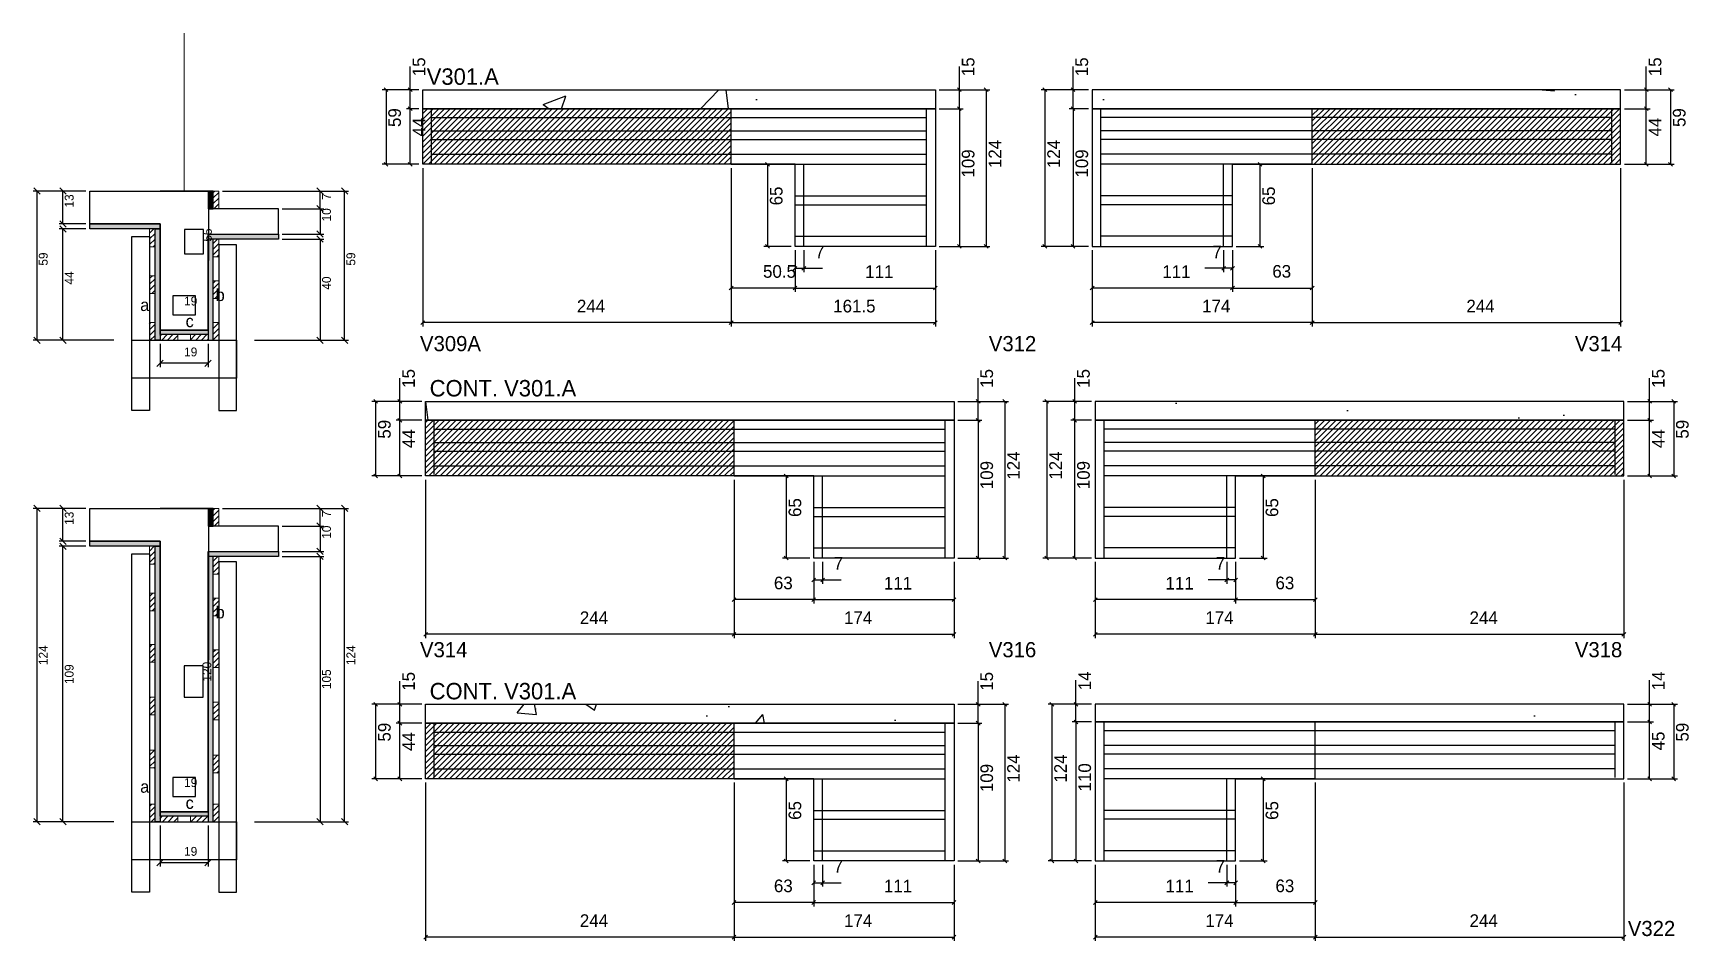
# Model space of a CAD drawing. Header units: metres. Extents: x 1999 to 8100, y 6610 to 8323.
# Drawn here: x 5172 to 6481, y 7604 to 8323 of the extents above; entities that cross this region are included whole.
import ezdxf

# ---------------------------------------------------------------- set-up
doc = ezdxf.new("R2010")
doc.units = ezdxf.units.M
for name, color, linetype in [('5', 7, 'Continuous'), ('CONCRETO', 7, 'Continuous'), ('COTA', 7, 'Continuous'), ('Cota Seção (2x)', 7, 'Continuous'), ('detalhes', 7, 'Continuous'), ('Hachura', 7, 'Continuous'), ('Madeira', 7, 'Continuous'), ('Painéis', 7, 'Continuous'), ('REAPROVEITAMENTO', 7, 'Continuous'), ('SARR_2.2x7', 7, 'Continuous'), ('SARR_3.5x7', 7, 'Continuous'), ('Texto Seção', 7, 'Continuous')]:
    doc.layers.add(name, color=color, linetype=linetype)

msp = doc.modelspace()

# ---------------------------------------------------------------- hatches: boundary and pattern name
at = {"layer": 'COTA'}
h = msp.add_hatch(dxfattribs=at)
h.set_pattern_fill('AR-CONC')
h.paths.add_polyline_path([(5885.4, 8278), (5479.9, 8278), (5479.9, 8263), (5885.4, 8263), (5885.4, 8278)])
h = msp.add_hatch(dxfattribs=at)
h.set_pattern_fill('AR-CONC')
h.paths.add_polyline_path([(6009.4, 8278), (6427.4, 8278), (6427.4, 8264), (6009.4, 8264), (6009.4, 8278)])
h = msp.add_hatch(dxfattribs=at)
h.set_pattern_fill('AR-CONC')
h.paths.add_polyline_path([(5900.2, 8031.4), (5482.2, 8031.4), (5482.2, 8016.4), (5900.2, 8016.4), (5900.2, 8031.4)])
h = msp.add_hatch(dxfattribs=at)
h.set_pattern_fill('AR-CONC')
h.paths.add_polyline_path([(6011.9, 8031.4), (6429.9, 8031.4), (6429.9, 8016.4), (6011.9, 8016.4), (6011.9, 8031.4)])
h = msp.add_hatch(dxfattribs=at)
h.set_pattern_fill('AR-CONC')
h.paths.add_polyline_path([(5900.2, 7791.7), (5482.2, 7791.7), (5482.2, 7776.7), (5900.2, 7776.7), (5900.2, 7791.7)])
h = msp.add_hatch(dxfattribs=at)
h.set_pattern_fill('AR-CONC')
h.paths.add_polyline_path([(6011.9, 7791.7), (6429.9, 7791.7), (6429.9, 7777.7), (6011.9, 7777.7), (6011.9, 7791.7)])
at = {"layer": 'Hachura'}
h = msp.add_hatch(color=7, dxfattribs=at)
h.dxf.hatch_style = 1
h.paths.add_polyline_path([(5314.2, 8197.8), (5310.6, 8197.8), (5310.6, 8183.8), (5314.2, 8183.8), (5314.2, 8197.8)])
h = msp.add_hatch(dxfattribs=at)
h.set_pattern_fill('ANSI31')
h.paths.add_polyline_path([(5318.6, 8183.8), (5314.2, 8183.8), (5314.2, 8197.8), (5318.6, 8197.8), (5318.6, 8183.8)])
h = msp.add_hatch(color=7, dxfattribs=at)
h.dxf.hatch_style = 1
h.paths.add_polyline_path([(5216.6, 8167.8), (5216.6, 8171.8), (5272.2, 8171.8), (5272.2, 8167.8), (5216.6, 8167.8)])
h = msp.add_hatch(dxfattribs=at)
h.set_pattern_fill('ANSI31')
h.paths.add_polyline_path([(5263.8, 8153.8), (5268.2, 8153.8), (5268.2, 8167.8), (5263.8, 8167.8), (5263.8, 8153.8)])
h = msp.add_hatch(color=7, dxfattribs=at)
h.dxf.hatch_style = 1
h.paths.add_polyline_path([(5268.2, 8167.8), (5272.2, 8167.8), (5272.2, 8079.8), (5268.2, 8079.8), (5268.2, 8167.8)])
h = msp.add_hatch(color=7, dxfattribs=at)
h.dxf.hatch_style = 1
h.paths.add_polyline_path([(5310.2, 8159.8), (5310.2, 8163.8), (5365.8, 8163.8), (5365.8, 8159.8), (5310.2, 8159.8)])
h = msp.add_hatch(color=7, dxfattribs=at)
h.dxf.hatch_style = 1
h.paths.add_polyline_path([(5310.2, 8159.8), (5314.2, 8159.8), (5314.2, 8079.8), (5310.2, 8079.8), (5310.2, 8159.8)])
h = msp.add_hatch(dxfattribs=at)
h.set_pattern_fill('ANSI31')
h.paths.add_polyline_path([(5318.6, 8145.8), (5314.2, 8145.8), (5314.2, 8159.8), (5318.6, 8159.8), (5318.6, 8145.8)])
h = msp.add_hatch(dxfattribs=at)
h.set_pattern_fill('ANSI31')
h.paths.add_polyline_path([(5263.8, 8116.8), (5268.2, 8116.8), (5268.2, 8130.8), (5263.8, 8130.8), (5263.8, 8116.8)])
h = msp.add_hatch(dxfattribs=at)
h.set_pattern_fill('ANSI31')
h.paths.add_polyline_path([(5318.6, 8112.8), (5314.2, 8112.8), (5314.2, 8126.8), (5318.6, 8126.8), (5318.6, 8112.8)])
h = msp.add_hatch(dxfattribs=at)
h.set_pattern_fill('ANSI31')
h.paths.add_polyline_path([(5263.8, 8079.8), (5268.2, 8079.8), (5268.2, 8093.8), (5263.8, 8093.8), (5263.8, 8079.8)])
h = msp.add_hatch(dxfattribs=at)
h.set_pattern_fill('ANSI31')
h.paths.add_polyline_path([(5318.6, 8079.8), (5314.2, 8079.8), (5314.2, 8093.8), (5318.6, 8093.8), (5318.6, 8079.8)])
h = msp.add_hatch(color=7, dxfattribs=at)
h.dxf.hatch_style = 1
h.paths.add_polyline_path([(5272.2, 8084.2), (5272.2, 8087.8), (5310.2, 8087.8), (5310.2, 8084.2), (5272.2, 8084.2)])
h = msp.add_hatch(dxfattribs=at)
h.set_pattern_fill('ANSI31')
h.paths.add_polyline_path([(5272.2, 8079.8), (5272.2, 8084.2), (5286.2, 8084.2), (5286.2, 8079.8), (5272.2, 8079.8)])
h = msp.add_hatch(dxfattribs=at)
h.set_pattern_fill('ANSI31')
h.paths.add_polyline_path([(5310.2, 8079.8), (5310.2, 8084.2), (5296.2, 8084.2), (5296.2, 8079.8), (5310.2, 8079.8)])
h = msp.add_hatch(color=7, dxfattribs=at)
h.dxf.hatch_style = 1
h.paths.add_polyline_path([(5314.2, 7946.7), (5310.6, 7946.7), (5310.6, 7932.7), (5314.2, 7932.7), (5314.2, 7946.7)])
h = msp.add_hatch(dxfattribs=at)
h.set_pattern_fill('ANSI31')
h.paths.add_polyline_path([(5318.6, 7932.7), (5314.2, 7932.7), (5314.2, 7946.7), (5318.6, 7946.7), (5318.6, 7932.7)])
h = msp.add_hatch(color=7, dxfattribs=at)
h.dxf.hatch_style = 1
h.paths.add_polyline_path([(5216.6, 7916.7), (5216.6, 7920.7), (5272.2, 7920.7), (5272.2, 7916.7), (5216.6, 7916.7)])
h = msp.add_hatch(dxfattribs=at)
h.set_pattern_fill('ANSI31')
h.paths.add_polyline_path([(5263.8, 7902.7), (5268.2, 7902.7), (5268.2, 7916.7), (5263.8, 7916.7), (5263.8, 7902.7)])
h = msp.add_hatch(color=7, dxfattribs=at)
h.dxf.hatch_style = 1
h.paths.add_polyline_path([(5268.2, 7916.7), (5272.2, 7916.7), (5272.2, 7698.7), (5268.2, 7698.7), (5268.2, 7916.7)])
h = msp.add_hatch(color=7, dxfattribs=at)
h.dxf.hatch_style = 1
h.paths.add_polyline_path([(5310.2, 7908.7), (5310.2, 7912.7), (5365.8, 7912.7), (5365.8, 7908.7), (5310.2, 7908.7)])
h = msp.add_hatch(color=7, dxfattribs=at)
h.dxf.hatch_style = 1
h.paths.add_polyline_path([(5310.2, 7908.7), (5314.2, 7908.7), (5314.2, 7698.7), (5310.2, 7698.7), (5310.2, 7908.7)])
h = msp.add_hatch(dxfattribs=at)
h.set_pattern_fill('ANSI31')
h.paths.add_polyline_path([(5318.6, 7894.7), (5314.2, 7894.7), (5314.2, 7908.7), (5318.6, 7908.7), (5318.6, 7894.7)])
h = msp.add_hatch(dxfattribs=at)
h.set_pattern_fill('ANSI31')
h.paths.add_polyline_path([(5263.8, 7865.7), (5268.2, 7865.7), (5268.2, 7879.7), (5263.8, 7879.7), (5263.8, 7865.7)])
h = msp.add_hatch(dxfattribs=at)
h.set_pattern_fill('ANSI31')
h.paths.add_polyline_path([(5318.6, 7861.7), (5314.2, 7861.7), (5314.2, 7875.7), (5318.6, 7875.7), (5318.6, 7861.7)])
h = msp.add_hatch(dxfattribs=at)
h.set_pattern_fill('ANSI31')
h.paths.add_polyline_path([(5263.8, 7824.9), (5268.2, 7824.9), (5268.2, 7838.9), (5263.8, 7838.9), (5263.8, 7824.9)])
h = msp.add_hatch(dxfattribs=at)
h.set_pattern_fill('ANSI31')
h.paths.add_polyline_path([(5318.6, 7820.9), (5314.2, 7820.9), (5314.2, 7834.9), (5318.6, 7834.9), (5318.6, 7820.9)])
h = msp.add_hatch(dxfattribs=at)
h.set_pattern_fill('ANSI31')
h.paths.add_polyline_path([(5263.8, 7783.3), (5268.2, 7783.3), (5268.2, 7797.3), (5263.8, 7797.3), (5263.8, 7783.3)])
h = msp.add_hatch(dxfattribs=at)
h.set_pattern_fill('ANSI31')
h.paths.add_polyline_path([(5318.6, 7779.3), (5314.2, 7779.3), (5314.2, 7793.3), (5318.6, 7793.3), (5318.6, 7779.3)])
h = msp.add_hatch(dxfattribs=at)
h.set_pattern_fill('ANSI31')
h.paths.add_polyline_path([(5263.8, 7741.4), (5268.2, 7741.4), (5268.2, 7755.4), (5263.8, 7755.4), (5263.8, 7741.4)])
h = msp.add_hatch(dxfattribs=at)
h.set_pattern_fill('ANSI31')
h.paths.add_polyline_path([(5318.6, 7737.4), (5314.2, 7737.4), (5314.2, 7751.4), (5318.6, 7751.4), (5318.6, 7737.4)])
h = msp.add_hatch(dxfattribs=at)
h.set_pattern_fill('ANSI31')
h.paths.add_polyline_path([(5263.8, 7698.7), (5268.2, 7698.7), (5268.2, 7712.7), (5263.8, 7712.7), (5263.8, 7698.7)])
h = msp.add_hatch(color=7, dxfattribs=at)
h.dxf.hatch_style = 1
h.paths.add_polyline_path([(5272.2, 7703.1), (5272.2, 7706.7), (5310.2, 7706.7), (5310.2, 7703.1), (5272.2, 7703.1)])
h = msp.add_hatch(dxfattribs=at)
h.set_pattern_fill('ANSI31')
h.paths.add_polyline_path([(5272.2, 7698.7), (5272.2, 7703.1), (5286.2, 7703.1), (5286.2, 7698.7), (5272.2, 7698.7)])
h = msp.add_hatch(dxfattribs=at)
h.set_pattern_fill('ANSI31')
h.paths.add_polyline_path([(5310.2, 7698.7), (5310.2, 7703.1), (5296.2, 7703.1), (5296.2, 7698.7), (5310.2, 7698.7)])
h = msp.add_hatch(dxfattribs=at)
h.set_pattern_fill('ANSI31')
h.paths.add_polyline_path([(5318.6, 7698.7), (5314.2, 7698.7), (5314.2, 7712.7), (5318.6, 7712.7), (5318.6, 7698.7)])
at = {"layer": 'REAPROVEITAMENTO'}
h = msp.add_hatch(dxfattribs=at)
h.set_pattern_fill('ANSI31')
h.paths.add_polyline_path([(5479.9, 8263), (5479.9, 8219), (5723.9, 8219), (5723.9, 8263), (5479.9, 8263)])
h = msp.add_hatch(dxfattribs=at)
h.set_pattern_fill('ANSI31')
h.paths.add_polyline_path([(6183.4, 8263), (6183.4, 8219), (6427.4, 8219), (6427.4, 8263), (6183.4, 8263)])
h = msp.add_hatch(dxfattribs=at)
h.set_pattern_fill('ANSI31')
h.paths.add_polyline_path([(5482.2, 8016.4), (5482.2, 7972.4), (5726.2, 7972.4), (5726.2, 8016.4), (5482.2, 8016.4)])
h = msp.add_hatch(dxfattribs=at)
h.set_pattern_fill('ANSI31')
h.paths.add_polyline_path([(6185.9, 8016.4), (6185.9, 7972.4), (6429.9, 7972.4), (6429.9, 8016.4), (6185.9, 8016.4)])
h = msp.add_hatch(dxfattribs=at)
h.set_pattern_fill('ANSI31')
h.paths.add_polyline_path([(5482.2, 7776.7), (5482.2, 7732.7), (5726.2, 7732.7), (5726.2, 7776.7), (5482.2, 7776.7)])

# ---------------------------------------------------------------- linework, layer by layer
at = {"layer": 'CONCRETO', "color": 251, "lineweight": 25}
for points in [[(5216.6, 8171.8), (5216.6, 8197.8), (5272.2, 8197.8), (5272.2, 8197.8), (5310.6, 8197.8), (5310.2, 8087.8), (5272.2, 8087.8), (5272.2, 8171.8)], [(5216.6, 7920.7), (5216.6, 7946.7), (5272.2, 7946.7), (5272.2, 7946.7), (5310.6, 7946.7), (5310.2, 7706.7), (5272.2, 7706.7), (5272.2, 7920.7)]]:
    msp.add_lwpolyline(points, close=True, dxfattribs=at)
for points in [[(5272.2, 8167.8), (5272.2, 8087.8), (5310.2, 8087.8), (5310.2, 8163.8), (5365.8, 8163.8), (5365.8, 8183.8), (5310.6, 8183.8), (5310.6, 8197.8), (5272.2, 8197.8)], [(5272.2, 7916.7), (5272.2, 7706.7), (5310.2, 7706.7), (5310.2, 7912.7), (5365.8, 7912.7), (5365.8, 7932.7), (5310.6, 7932.7), (5310.6, 7946.7), (5272.2, 7946.7)]]:
    msp.add_lwpolyline(points, dxfattribs=at)
at = {"layer": 'COTA', "color": 4, "lineweight": 25}
for p, q in [((5213.6, 8197.8), (5171.8, 8197.8)), ((5174.8, 8197.8), (5174.8, 8079.8)), ((5213.6, 8197.8), (5192.3, 8197.8)), ((5195.3, 8171.8), (5195.3, 8197.8)), ((5321.6, 8197.8), (5421.1, 8197.8)), ((5368.8, 8197.8), (5401.8, 8197.8)), ((5398.8, 8183.8), (5398.8, 8197.8)), ((5418.1, 8079.8), (5418.1, 8197.8)), ((5368.8, 8183.8), (5401.8, 8183.8)), ((5368.8, 8183.8), (5401.8, 8183.8)), ((5398.8, 8183.8), (5398.8, 8163.8)), ((5213.6, 8171.8), (5192.3, 8171.8)), ((5213.6, 8167.8), (5192.3, 8167.8)), ((5195.3, 8079.8), (5195.3, 8167.8)), ((5368.8, 8163.8), (5401.8, 8163.8)), ((5368.8, 8159.8), (5401.8, 8159.8)), ((5398.8, 8159.8), (5398.8, 8079.8)), ((5774.4, 8151), (5774.4, 8133.7)), ((5781.4, 8151), (5781.4, 8133.7)), ((6113.4, 8151), (6113.4, 8133.7)), ((6120.4, 8151), (6120.4, 8133.7)), ((5774.4, 8136.7), (5781.4, 8136.7)), ((5781.4, 8136.7), (5796.1, 8136.7)), ((6113.4, 8136.7), (6098.6, 8136.7)), ((6120.4, 8136.7), (6113.4, 8136.7)), ((5210.9, 8079.8), (5171.8, 8079.8)), ((5235.6, 8079.8), (5192.3, 8079.8)), ((5272.2, 8076.8), (5272.2, 8058.5)), ((5310.2, 8076.8), (5310.2, 8058.5)), ((5346.8, 8079.8), (5421.1, 8079.8)), ((5346.8, 8079.8), (5401.8, 8079.8)), ((5310.2, 8061.5), (5272.2, 8061.5)), ((5213.6, 7946.7), (5171.8, 7946.7)), ((5174.8, 7946.7), (5174.8, 7698.7)), ((5213.6, 7946.7), (5192.3, 7946.7)), ((5195.3, 7920.7), (5195.3, 7946.7)), ((5321.6, 7946.7), (5421.1, 7946.7)), ((5368.8, 7946.7), (5401.8, 7946.7)), ((5398.8, 7932.7), (5398.8, 7946.7)), ((5418.1, 7698.7), (5418.1, 7946.7)), ((5368.8, 7932.7), (5401.8, 7932.7)), ((5368.8, 7932.7), (5401.8, 7932.7)), ((5398.8, 7932.7), (5398.8, 7912.7)), ((5213.6, 7920.7), (5192.3, 7920.7)), ((5213.6, 7916.7), (5192.3, 7916.7)), ((5195.3, 7698.7), (5195.3, 7916.7)), ((5368.8, 7912.7), (5401.8, 7912.7)), ((5368.8, 7908.7), (5401.8, 7908.7)), ((5398.8, 7908.7), (5398.8, 7698.7)), ((5789.2, 7904.4), (5789.2, 7887.1)), ((5796.2, 7904.4), (5796.2, 7887.1)), ((6115.9, 7904.4), (6115.9, 7887.1)), ((6122.9, 7904.4), (6122.9, 7887.1)), ((5789.2, 7890.1), (5796.2, 7890.1)), ((5796.2, 7890.1), (5810.9, 7890.1)), ((6115.9, 7890.1), (6101.2, 7890.1)), ((6122.9, 7890.1), (6115.9, 7890.1)), ((5210.9, 7698.7), (5171.8, 7698.7)), ((5235.6, 7698.7), (5192.3, 7698.7)), ((5272.2, 7695.7), (5272.2, 7663.3)), ((5310.2, 7695.7), (5310.2, 7663.3)), ((5346.8, 7698.7), (5421.1, 7698.7)), ((5346.8, 7698.7), (5401.8, 7698.7)), ((5310.2, 7666.3), (5272.2, 7666.3)), ((5789.2, 7664.7), (5789.2, 7647.4)), ((5796.2, 7664.7), (5796.2, 7647.4)), ((6115.9, 7664.7), (6115.9, 7647.4)), ((6122.9, 7664.7), (6122.9, 7647.4)), ((5789.2, 7650.4), (5796.2, 7650.4)), ((5796.2, 7650.4), (5810.9, 7650.4)), ((6115.9, 7650.4), (6101.2, 7650.4)), ((6122.9, 7650.4), (6115.9, 7650.4))]:
    msp.add_line(p, q, dxfattribs=at)
at = {"layer": 'COTA', "color": 0, "lineweight": 25}
for p, q in [((5775.9, 8138.2), (5772.9, 8135.2)), ((5779.9, 8135.2), (5782.9, 8138.2)), ((6114.9, 8138.2), (6111.9, 8135.2)), ((6118.9, 8135.2), (6121.9, 8138.2)), ((5790.7, 7891.6), (5787.7, 7888.6)), ((5794.7, 7888.6), (5797.7, 7891.6)), ((6117.4, 7891.6), (6114.4, 7888.6)), ((6121.4, 7888.6), (6124.4, 7891.6)), ((5790.7, 7651.9), (5787.7, 7648.9)), ((5794.7, 7648.9), (5797.7, 7651.9)), ((6117.4, 7651.9), (6114.4, 7648.9)), ((6121.4, 7648.9), (6124.4, 7651.9))]:
    msp.add_line(p, q, dxfattribs=at)
at = {"layer": 'COTA', "color": 241, "lineweight": 25}
for points in [[(5479.9, 8278), (5885.4, 8278), (5885.4, 8263), (5479.9, 8263)], [(6427.4, 8278), (6009.4, 8278), (6009.4, 8263), (6427.4, 8263)], [(5482.2, 8031.4), (5900.2, 8031.4), (5900.2, 8016.4), (5482.2, 8016.4)], [(6429.9, 8031.4), (6011.9, 8031.4), (6011.9, 8016.4), (6429.9, 8016.4)], [(5482.2, 7791.7), (5900.2, 7791.7), (5900.2, 7776.7), (5482.2, 7776.7)], [(6429.9, 7791.7), (6011.9, 7791.7), (6011.9, 7777.7), (6429.9, 7777.7)]]:
    msp.add_lwpolyline(points, close=True, dxfattribs=at)
at = {"layer": 'COTA', "color": 0, "lineweight": 25}
for points in [[(5177.3, 8195.3), (5172.3, 8200.3)], [(5197.8, 8195.3), (5192.8, 8200.3)], [(5401.3, 8195.3), (5396.3, 8200.3)], [(5420.6, 8195.3), (5415.6, 8200.3)], [(5401.3, 8181.3), (5396.3, 8186.3)], [(5396.3, 8186.3), (5401.3, 8181.3)], [(5192.8, 8174.3), (5197.8, 8169.3)], [(5197.8, 8165.3), (5192.8, 8170.3)], [(5396.3, 8166.3), (5401.3, 8161.3)], [(5401.3, 8157.3), (5396.3, 8162.3)], [(5172.3, 8082.3), (5177.3, 8077.3)], [(5192.8, 8082.3), (5197.8, 8077.3)], [(5396.3, 8082.3), (5401.3, 8077.3)], [(5415.6, 8082.3), (5420.6, 8077.3)], [(5274.7, 8064), (5269.7, 8059)], [(5307.7, 8059), (5312.7, 8064)], [(5177.3, 7944.2), (5172.3, 7949.2)], [(5197.8, 7944.2), (5192.8, 7949.2)], [(5401.3, 7944.2), (5396.3, 7949.2)], [(5420.6, 7944.2), (5415.6, 7949.2)], [(5192.8, 7923.2), (5197.8, 7918.2)], [(5401.3, 7930.2), (5396.3, 7935.2)], [(5396.3, 7935.2), (5401.3, 7930.2)], [(5197.8, 7914.2), (5192.8, 7919.2)], [(5396.3, 7915.2), (5401.3, 7910.2)], [(5401.3, 7906.2), (5396.3, 7911.2)], [(5172.3, 7701.2), (5177.3, 7696.2)], [(5192.8, 7701.2), (5197.8, 7696.2)], [(5396.3, 7701.2), (5401.3, 7696.2)], [(5415.6, 7701.2), (5420.6, 7696.2)], [(5274.7, 7668.8), (5269.7, 7663.8)], [(5307.7, 7663.8), (5312.7, 7668.8)]]:
    msp.add_lwpolyline(points, dxfattribs=at)
at = {"layer": 'Cota Seção (2x)', "color": 180, "lineweight": 25}
for p, q in [((5306.6, 8167.5), (5291.6, 8167.5)), ((5291.6, 8167.5), (5291.6, 8148.2)), ((5306.6, 8148.2), (5306.6, 8167.5)), ((5291.6, 8148.2), (5306.6, 8148.2)), ((5300.2, 8114.8), (5282.2, 8114.8)), ((5282.2, 8114.8), (5282.2, 8099.8)), ((5300.2, 8099.8), (5300.2, 8114.8)), ((5282.2, 8099.8), (5300.2, 8099.8)), ((5306.2, 7822.2), (5291.2, 7822.2)), ((5291.2, 7822.2), (5291.2, 7797.2)), ((5306.2, 7797.2), (5306.2, 7822.2)), ((5291.2, 7797.2), (5306.2, 7797.2)), ((5300.2, 7733.7), (5282.2, 7733.7)), ((5282.2, 7733.7), (5282.2, 7718.7)), ((5300.2, 7718.7), (5300.2, 7733.7)), ((5282.2, 7718.7), (5300.2, 7718.7))]:
    msp.add_line(p, q, dxfattribs=at)
at = {"layer": 'Madeira', "color": 126, "lineweight": 18}
for points in [[(5318.6, 8183.8), (5314.2, 8183.8), (5314.2, 8197.8), (5318.6, 8197.8)], [(5263.8, 8153.8), (5268.2, 8153.8), (5268.2, 8167.8), (5263.8, 8167.8)], [(5318.6, 8145.8), (5314.2, 8145.8), (5314.2, 8159.8), (5318.6, 8159.8)], [(5263.8, 8116.8), (5268.2, 8116.8), (5268.2, 8130.8), (5263.8, 8130.8)], [(5318.6, 8112.8), (5314.2, 8112.8), (5314.2, 8126.8), (5318.6, 8126.8)], [(5263.8, 8079.8), (5268.2, 8079.8), (5268.2, 8093.8), (5263.8, 8093.8)], [(5318.6, 8079.8), (5314.2, 8079.8), (5314.2, 8093.8), (5318.6, 8093.8)], [(5272.2, 8079.8), (5272.2, 8084.2), (5286.2, 8084.2), (5286.2, 8079.8)], [(5310.2, 8079.8), (5310.2, 8084.2), (5296.2, 8084.2), (5296.2, 8079.8)], [(5318.6, 7932.7), (5314.2, 7932.7), (5314.2, 7946.7), (5318.6, 7946.7)], [(5263.8, 7902.7), (5268.2, 7902.7), (5268.2, 7916.7), (5263.8, 7916.7)], [(5318.6, 7894.7), (5314.2, 7894.7), (5314.2, 7908.7), (5318.6, 7908.7)], [(5263.8, 7865.7), (5268.2, 7865.7), (5268.2, 7879.7), (5263.8, 7879.7)], [(5318.6, 7861.7), (5314.2, 7861.7), (5314.2, 7875.7), (5318.6, 7875.7)], [(5263.8, 7824.9), (5268.2, 7824.9), (5268.2, 7838.9), (5263.8, 7838.9)], [(5318.6, 7820.9), (5314.2, 7820.9), (5314.2, 7834.9), (5318.6, 7834.9)], [(5263.8, 7783.3), (5268.2, 7783.3), (5268.2, 7797.3), (5263.8, 7797.3)], [(5318.6, 7779.3), (5314.2, 7779.3), (5314.2, 7793.3), (5318.6, 7793.3)], [(5263.8, 7741.4), (5268.2, 7741.4), (5268.2, 7755.4), (5263.8, 7755.4)], [(5318.6, 7737.4), (5314.2, 7737.4), (5314.2, 7751.4), (5318.6, 7751.4)], [(5263.8, 7698.7), (5268.2, 7698.7), (5268.2, 7712.7), (5263.8, 7712.7)], [(5272.2, 7698.7), (5272.2, 7703.1), (5286.2, 7703.1), (5286.2, 7698.7)], [(5310.2, 7698.7), (5310.2, 7703.1), (5296.2, 7703.1), (5296.2, 7698.7)], [(5318.6, 7698.7), (5314.2, 7698.7), (5314.2, 7712.7), (5318.6, 7712.7)]]:
    msp.add_lwpolyline(points, close=True, dxfattribs=at)
at = {"layer": 'Painéis', "color": 4, "lineweight": 25}
for p, q in [((5470, 8278), (5470, 8296.4)), ((5904.4, 8278), (5904.4, 8296.4)), ((5994.3, 8278), (5994.3, 8296.4)), ((6447.7, 8278), (6447.7, 8296.4)), ((5476.9, 8278), (5447.9, 8278)), ((5450.9, 8278), (5450.9, 8219)), ((5476.9, 8278), (5467, 8278)), ((5470, 8263), (5470, 8278)), ((5888.4, 8278), (5907.4, 8278)), ((5888.4, 8278), (5928.6, 8278)), ((5904.4, 8263), (5904.4, 8278)), ((5925.6, 8278), (5925.6, 8154)), ((6006.4, 8278), (5969, 8278)), ((5972, 8278), (5972, 8154)), ((6006.4, 8278), (5991.3, 8278)), ((5994.3, 8263), (5994.3, 8278)), ((6430.4, 8278), (6450.7, 8278)), ((6430.4, 8278), (6469.8, 8278)), ((6447.7, 8263), (6447.7, 8278)), ((6466.8, 8278), (6466.8, 8219)), ((5476.9, 8263), (5467, 8263)), ((5476.9, 8263), (5467, 8263)), ((5470, 8219), (5470, 8263)), ((5888.4, 8263), (5907.4, 8263)), ((5888.4, 8263), (5907.4, 8263)), ((5904.4, 8263), (5904.4, 8154)), ((6006.4, 8263), (5991.3, 8263)), ((6006.4, 8263), (5991.3, 8263)), ((5994.3, 8263), (5994.3, 8154)), ((6430.4, 8263), (6450.7, 8263)), ((6430.4, 8263), (6450.7, 8263)), ((6447.7, 8219), (6447.7, 8263)), ((5476.9, 8219), (5447.9, 8219)), ((5476.9, 8219), (5467, 8219)), ((5479.9, 8216), (5479.9, 8090.7)), ((5723.9, 8216), (5723.9, 8090.7)), ((5723.9, 8216), (5723.9, 8090.7)), ((5771.4, 8219), (5749.6, 8219)), ((5752.6, 8219), (5752.6, 8154)), ((6123.4, 8219), (6145.1, 8219)), ((6142.1, 8219), (6142.1, 8154)), ((6183.4, 8216), (6183.4, 8090.7)), ((6183.4, 8216), (6183.4, 8090.7)), ((6427.4, 8216), (6427.4, 8090.7)), ((6430.4, 8219), (6450.7, 8219)), ((6430.4, 8219), (6469.8, 8219)), ((5723.9, 8151), (5723.9, 8118.1)), ((5771.4, 8154), (5749.6, 8154)), ((5774.4, 8151), (5774.4, 8118.1)), ((5774.4, 8151), (5774.4, 8118.1)), ((5885.4, 8151), (5885.4, 8090.7)), ((5885.4, 8151), (5885.4, 8118.1)), ((5888.4, 8154), (5907.4, 8154)), ((5888.4, 8154), (5928.6, 8154)), ((6006.4, 8154), (5969, 8154)), ((6006.4, 8154), (5991.3, 8154)), ((6009.4, 8151), (6009.4, 8090.7)), ((6009.4, 8151), (6009.4, 8118.1)), ((6120.4, 8151), (6120.4, 8118.1)), ((6120.4, 8151), (6120.4, 8118.1)), ((6123.4, 8154), (6145.1, 8154)), ((6183.4, 8151), (6183.4, 8118.1)), ((5774.4, 8121.1), (5723.9, 8121.1)), ((5774.4, 8121.1), (5885.4, 8121.1)), ((6120.4, 8121.1), (6009.4, 8121.1)), ((6120.4, 8121.1), (6183.4, 8121.1)), ((5723.9, 8093.7), (5479.9, 8093.7)), ((5723.9, 8093.7), (5885.4, 8093.7)), ((6183.4, 8093.7), (6009.4, 8093.7)), ((6183.4, 8093.7), (6427.4, 8093.7)), ((5461.8, 8031.4), (5461.8, 8049.8)), ((5919.2, 8031.4), (5919.2, 8049.8)), ((5995.6, 8031.4), (5995.6, 8049.8)), ((6450.3, 8031.4), (6450.3, 8049.8)), ((5479.2, 8031.4), (5439.7, 8031.4)), ((5442.7, 8031.4), (5442.7, 7972.4)), ((5479.2, 8031.4), (5458.8, 8031.4)), ((5461.8, 8016.4), (5461.8, 8031.4)), ((5903.2, 8031.4), (5922.2, 8031.4)), ((5903.2, 8031.4), (5943.3, 8031.4)), ((5919.2, 8016.4), (5919.2, 8031.4)), ((5940.3, 8031.4), (5940.3, 7907.4)), ((6008.9, 8031.4), (5970.5, 8031.4)), ((5973.5, 8031.4), (5973.5, 7907.4)), ((6008.9, 8031.4), (5992.6, 8031.4)), ((5995.6, 8016.4), (5995.6, 8031.4)), ((6432.9, 8031.4), (6453.3, 8031.4)), ((6432.9, 8031.4), (6472.4, 8031.4)), ((6450.3, 8016.4), (6450.3, 8031.4)), ((6469.4, 8031.4), (6469.4, 7972.4)), ((5479.2, 8016.4), (5458.8, 8016.4)), ((5479.2, 8016.4), (5458.8, 8016.4)), ((5461.8, 7972.4), (5461.8, 8016.4)), ((5903.2, 8016.4), (5922.2, 8016.4)), ((5903.2, 8016.4), (5922.2, 8016.4)), ((5919.2, 8016.4), (5919.2, 7907.4)), ((6008.9, 8016.4), (5992.6, 8016.4)), ((6008.9, 8016.4), (5992.6, 8016.4)), ((5995.6, 7907.4), (5995.6, 8016.4)), ((6432.9, 8016.4), (6453.3, 8016.4)), ((6432.9, 8016.4), (6453.3, 8016.4)), ((6450.3, 7972.4), (6450.3, 8016.4)), ((5479.2, 7972.4), (5439.7, 7972.4)), ((5479.2, 7972.4), (5458.8, 7972.4)), ((5482.2, 7969.4), (5482.2, 7844.1)), ((5726.2, 7969.4), (5726.2, 7844.1)), ((5726.2, 7969.4), (5726.2, 7844.1)), ((5786.2, 7972.4), (5764.4, 7972.4)), ((5767.4, 7972.4), (5767.4, 7907.4)), ((6125.9, 7972.4), (6147.7, 7972.4)), ((6144.7, 7972.4), (6144.7, 7907.4)), ((6185.9, 7969.4), (6185.9, 7844.1)), ((6185.9, 7969.4), (6185.9, 7844.1)), ((6429.9, 7969.4), (6429.9, 7844.1)), ((6432.9, 7972.4), (6453.3, 7972.4)), ((6432.9, 7972.4), (6472.4, 7972.4)), ((5726.2, 7904.4), (5726.2, 7871.5)), ((5786.2, 7907.4), (5764.4, 7907.4)), ((5789.2, 7904.4), (5789.2, 7871.5)), ((5789.2, 7904.4), (5789.2, 7871.5)), ((5900.2, 7904.4), (5900.2, 7844.1)), ((5900.2, 7904.4), (5900.2, 7871.5)), ((5903.2, 7907.4), (5922.2, 7907.4)), ((5903.2, 7907.4), (5943.3, 7907.4)), ((6008.9, 7907.4), (5970.5, 7907.4)), ((6008.9, 7907.4), (5992.6, 7907.4)), ((6011.9, 7904.4), (6011.9, 7844.1)), ((6011.9, 7904.4), (6011.9, 7871.5)), ((6122.9, 7904.4), (6122.9, 7871.5)), ((6122.9, 7904.4), (6122.9, 7871.5)), ((6125.9, 7907.4), (6147.7, 7907.4)), ((6185.9, 7904.4), (6185.9, 7871.5)), ((5789.2, 7874.5), (5726.2, 7874.5)), ((5789.2, 7874.5), (5900.2, 7874.5)), ((6122.9, 7874.5), (6011.9, 7874.5)), ((6122.9, 7874.5), (6185.9, 7874.5)), ((5726.2, 7847.1), (5482.2, 7847.1)), ((5726.2, 7847.1), (5900.2, 7847.1)), ((6185.9, 7847.1), (6011.9, 7847.1)), ((6185.9, 7847.1), (6429.9, 7847.1)), ((5461.8, 7791.7), (5461.8, 7810.1)), ((5919.2, 7791.7), (5919.2, 7810.1)), ((5996.6, 7791.7), (5996.6, 7810.9)), ((6450.3, 7791.7), (6450.3, 7810.9)), ((5479.2, 7791.7), (5439.7, 7791.7)), ((5442.7, 7791.7), (5442.7, 7732.7)), ((5479.2, 7791.7), (5458.8, 7791.7)), ((5461.8, 7776.7), (5461.8, 7791.7)), ((5903.2, 7791.7), (5922.2, 7791.7)), ((5903.2, 7791.7), (5943.3, 7791.7)), ((5919.2, 7776.7), (5919.2, 7791.7)), ((5940.3, 7791.7), (5940.3, 7667.7)), ((6008.9, 7791.7), (5974.5, 7791.7)), ((5977.5, 7791.7), (5977.5, 7667.7)), ((6008.9, 7791.7), (5993.6, 7791.7)), ((5996.6, 7777.7), (5996.6, 7791.7)), ((6432.9, 7791.7), (6453.3, 7791.7)), ((6432.9, 7791.7), (6472.4, 7791.7)), ((6450.3, 7777.7), (6450.3, 7791.7)), ((6469.4, 7791.7), (6469.4, 7732.7)), ((5479.2, 7776.7), (5458.8, 7776.7)), ((5479.2, 7776.7), (5458.8, 7776.7)), ((5461.8, 7732.7), (5461.8, 7776.7)), ((5903.2, 7776.7), (5922.2, 7776.7)), ((5903.2, 7776.7), (5922.2, 7776.7)), ((5919.2, 7776.7), (5919.2, 7667.7)), ((6008.9, 7777.7), (5993.6, 7777.7)), ((6008.9, 7777.7), (5993.6, 7777.7)), ((5996.6, 7777.7), (5996.6, 7667.7)), ((6432.9, 7777.7), (6453.3, 7777.7)), ((6432.9, 7777.7), (6453.3, 7777.7)), ((6450.3, 7732.7), (6450.3, 7777.7)), ((5479.2, 7732.7), (5439.7, 7732.7)), ((5479.2, 7732.7), (5458.8, 7732.7)), ((5482.2, 7729.7), (5482.2, 7604.4)), ((5726.2, 7729.7), (5726.2, 7604.4)), ((5726.2, 7729.7), (5726.2, 7604.4)), ((5786.2, 7732.7), (5764.4, 7732.7)), ((5767.4, 7732.7), (5767.4, 7667.7)), ((6125.9, 7732.7), (6147.7, 7732.7)), ((6144.7, 7732.7), (6144.7, 7667.7)), ((6185.9, 7729.7), (6185.9, 7604.4)), ((6185.9, 7729.7), (6185.9, 7604.4)), ((6429.9, 7729.7), (6429.9, 7604.4)), ((6432.9, 7732.7), (6453.3, 7732.7)), ((6432.9, 7732.7), (6472.4, 7732.7)), ((5726.2, 7664.7), (5726.2, 7631.8)), ((5786.2, 7667.7), (5764.4, 7667.7)), ((5789.2, 7664.7), (5789.2, 7631.8)), ((5789.2, 7664.7), (5789.2, 7631.8)), ((5900.2, 7664.7), (5900.2, 7604.4)), ((5900.2, 7664.7), (5900.2, 7631.8)), ((5903.2, 7667.7), (5922.2, 7667.7)), ((5903.2, 7667.7), (5943.3, 7667.7)), ((6008.9, 7667.7), (5974.5, 7667.7)), ((6008.9, 7667.7), (5993.6, 7667.7)), ((6011.9, 7664.7), (6011.9, 7604.4)), ((6011.9, 7664.7), (6011.9, 7631.8)), ((6122.9, 7664.7), (6122.9, 7631.8)), ((6122.9, 7664.7), (6122.9, 7631.8)), ((6125.9, 7667.7), (6147.7, 7667.7)), ((6185.9, 7664.7), (6185.9, 7631.8)), ((5789.2, 7634.8), (5726.2, 7634.8)), ((5789.2, 7634.8), (5900.2, 7634.8)), ((6122.9, 7634.8), (6011.9, 7634.8)), ((6122.9, 7634.8), (6185.9, 7634.8)), ((5726.2, 7607.4), (5482.2, 7607.4)), ((5726.2, 7607.4), (5900.2, 7607.4)), ((6185.9, 7607.4), (6011.9, 7607.4)), ((6185.9, 7607.4), (6429.9, 7607.4))]:
    msp.add_line(p, q, dxfattribs=at)
at = {"layer": 'Painéis', "color": 0, "lineweight": 25}
for p, q in [((5452.4, 8276.5), (5449.4, 8279.5)), ((5471.5, 8276.5), (5468.5, 8279.5)), ((5905.9, 8276.5), (5902.9, 8279.5)), ((5927.1, 8276.5), (5924.1, 8279.5)), ((5973.5, 8276.5), (5970.5, 8279.5)), ((5995.8, 8276.5), (5992.8, 8279.5)), ((6449.2, 8276.5), (6446.2, 8279.5)), ((6468.3, 8276.5), (6465.3, 8279.5)), ((5471.5, 8261.5), (5468.5, 8264.5)), ((5468.5, 8264.5), (5471.5, 8261.5)), ((5905.9, 8261.5), (5902.9, 8264.5)), ((5902.9, 8264.5), (5905.9, 8261.5)), ((5995.8, 8261.5), (5992.8, 8264.5)), ((5992.8, 8264.5), (5995.8, 8261.5)), ((6449.2, 8261.5), (6446.2, 8264.5)), ((6446.2, 8264.5), (6449.2, 8261.5)), ((5449.4, 8220.5), (5452.4, 8217.5)), ((5468.5, 8220.5), (5471.5, 8217.5)), ((5754.1, 8217.5), (5751.1, 8220.5)), ((6143.6, 8217.5), (6140.6, 8220.5)), ((6446.2, 8220.5), (6449.2, 8217.5)), ((6465.3, 8220.5), (6468.3, 8217.5)), ((5751.1, 8155.5), (5754.1, 8152.5)), ((5902.9, 8155.5), (5905.9, 8152.5)), ((5924.1, 8155.5), (5927.1, 8152.5)), ((5970.5, 8155.5), (5973.5, 8152.5)), ((5992.8, 8155.5), (5995.8, 8152.5)), ((6140.6, 8155.5), (6143.6, 8152.5)), ((5725.4, 8122.6), (5722.4, 8119.6)), ((5775.9, 8122.6), (5772.9, 8119.6)), ((5772.9, 8119.6), (5775.9, 8122.6)), ((5883.9, 8119.6), (5886.9, 8122.6)), ((6010.9, 8122.6), (6007.9, 8119.6)), ((6118.9, 8119.6), (6121.9, 8122.6)), ((6121.9, 8122.6), (6118.9, 8119.6)), ((6181.9, 8119.6), (6184.9, 8122.6)), ((5481.4, 8095.2), (5478.4, 8092.2)), ((5722.4, 8092.2), (5725.4, 8095.2)), ((5725.4, 8095.2), (5722.4, 8092.2)), ((5883.9, 8092.2), (5886.9, 8095.2)), ((6010.9, 8095.2), (6007.9, 8092.2)), ((6184.9, 8095.2), (6181.9, 8092.2)), ((6181.9, 8092.2), (6184.9, 8095.2)), ((6425.9, 8092.2), (6428.9, 8095.2)), ((5444.2, 8029.9), (5441.2, 8032.9)), ((5463.3, 8029.9), (5460.3, 8032.9)), ((5920.7, 8029.9), (5917.7, 8032.9)), ((5941.8, 8029.9), (5938.8, 8032.9)), ((5975, 8029.9), (5972, 8032.9)), ((5997.1, 8029.9), (5994.1, 8032.9)), ((6451.8, 8029.9), (6448.8, 8032.9)), ((6470.9, 8029.9), (6467.9, 8032.9)), ((5463.3, 8014.9), (5460.3, 8017.9)), ((5460.3, 8017.9), (5463.3, 8014.9)), ((5920.7, 8014.9), (5917.7, 8017.9)), ((5917.7, 8017.9), (5920.7, 8014.9)), ((5997.1, 8014.9), (5994.1, 8017.9)), ((5994.1, 8017.9), (5997.1, 8014.9)), ((6451.8, 8014.9), (6448.8, 8017.9)), ((6448.8, 8017.9), (6451.8, 8014.9)), ((5441.2, 7973.9), (5444.2, 7970.9)), ((5460.3, 7973.9), (5463.3, 7970.9)), ((5768.9, 7970.9), (5765.9, 7973.9)), ((6146.2, 7970.9), (6143.2, 7973.9)), ((6448.8, 7973.9), (6451.8, 7970.9)), ((6467.9, 7973.9), (6470.9, 7970.9)), ((5765.9, 7908.9), (5768.9, 7905.9)), ((5917.7, 7908.9), (5920.7, 7905.9)), ((5938.8, 7908.9), (5941.8, 7905.9)), ((5972, 7908.9), (5975, 7905.9)), ((5994.1, 7908.9), (5997.1, 7905.9)), ((6143.2, 7908.9), (6146.2, 7905.9)), ((5727.7, 7876), (5724.7, 7873)), ((5790.7, 7876), (5787.7, 7873)), ((5787.7, 7873), (5790.7, 7876)), ((5898.7, 7873), (5901.7, 7876)), ((6013.4, 7876), (6010.4, 7873)), ((6121.4, 7873), (6124.4, 7876)), ((6124.4, 7876), (6121.4, 7873)), ((6184.4, 7873), (6187.4, 7876)), ((5483.7, 7848.6), (5480.7, 7845.6)), ((5724.7, 7845.6), (5727.7, 7848.6)), ((5727.7, 7848.6), (5724.7, 7845.6)), ((5898.7, 7845.6), (5901.7, 7848.6)), ((6013.4, 7848.6), (6010.4, 7845.6)), ((6187.4, 7848.6), (6184.4, 7845.6)), ((6184.4, 7845.6), (6187.4, 7848.6)), ((6428.4, 7845.6), (6431.4, 7848.6)), ((5444.2, 7790.2), (5441.2, 7793.2)), ((5463.3, 7790.2), (5460.3, 7793.2)), ((5920.7, 7790.2), (5917.7, 7793.2)), ((5941.8, 7790.2), (5938.8, 7793.2)), ((5979, 7790.2), (5976, 7793.2)), ((5998.1, 7790.2), (5995.1, 7793.2)), ((6451.8, 7790.2), (6448.8, 7793.2)), ((6470.9, 7790.2), (6467.9, 7793.2)), ((5998.1, 7776.2), (5995.1, 7779.2)), ((5995.1, 7779.2), (5998.1, 7776.2)), ((6451.8, 7776.2), (6448.8, 7779.2)), ((6448.8, 7779.2), (6451.8, 7776.2)), ((5463.3, 7775.2), (5460.3, 7778.2)), ((5460.3, 7778.2), (5463.3, 7775.2)), ((5920.7, 7775.2), (5917.7, 7778.2)), ((5917.7, 7778.2), (5920.7, 7775.2)), ((5441.2, 7734.2), (5444.2, 7731.2)), ((5460.3, 7734.2), (5463.3, 7731.2)), ((5768.9, 7731.2), (5765.9, 7734.2)), ((6146.2, 7731.2), (6143.2, 7734.2)), ((6448.8, 7734.2), (6451.8, 7731.2)), ((6467.9, 7734.2), (6470.9, 7731.2)), ((5765.9, 7669.2), (5768.9, 7666.2)), ((5917.7, 7669.2), (5920.7, 7666.2)), ((5938.8, 7669.2), (5941.8, 7666.2)), ((5976, 7669.2), (5979, 7666.2)), ((5995.1, 7669.2), (5998.1, 7666.2)), ((6143.2, 7669.2), (6146.2, 7666.2)), ((5727.7, 7636.3), (5724.7, 7633.3)), ((5790.7, 7636.3), (5787.7, 7633.3)), ((5787.7, 7633.3), (5790.7, 7636.3)), ((5898.7, 7633.3), (5901.7, 7636.3)), ((6013.4, 7636.3), (6010.4, 7633.3)), ((6121.4, 7633.3), (6124.4, 7636.3)), ((6124.4, 7636.3), (6121.4, 7633.3)), ((6184.4, 7633.3), (6187.4, 7636.3)), ((5483.7, 7608.9), (5480.7, 7605.9)), ((5724.7, 7605.9), (5727.7, 7608.9)), ((5727.7, 7608.9), (5724.7, 7605.9)), ((5898.7, 7605.9), (5901.7, 7608.9)), ((6013.4, 7608.9), (6010.4, 7605.9)), ((6187.4, 7608.9), (6184.4, 7605.9)), ((6184.4, 7605.9), (6187.4, 7608.9)), ((6428.4, 7605.9), (6431.4, 7608.9))]:
    msp.add_line(p, q, dxfattribs=at)
at = {"layer": 'Painéis', "color": 200, "lineweight": 25}
for p, q in [((5479.9, 8219), (5479.9, 8263)), ((5479.9, 8263), (5885.4, 8263)), ((5723.9, 8219), (5723.9, 8263)), ((5885.4, 8263), (5885.4, 8154)), ((6427.4, 8263), (6009.4, 8263)), ((6009.4, 8263), (6009.4, 8154)), ((6183.4, 8219), (6183.4, 8263)), ((6427.4, 8219), (6427.4, 8263)), ((5774.4, 8219), (5479.9, 8219)), ((5774.4, 8154), (5774.4, 8219)), ((6120.4, 8154), (6120.4, 8219)), ((6120.4, 8219), (6427.4, 8219)), ((5885.4, 8154), (5774.4, 8154)), ((6009.4, 8154), (6120.4, 8154)), ((5482.2, 7972.4), (5482.2, 8016.4)), ((5482.2, 8016.4), (5900.2, 8016.4)), ((5726.2, 7972.4), (5726.2, 8016.4)), ((5900.2, 8016.4), (5900.2, 7907.4)), ((6429.9, 8016.4), (6011.9, 8016.4)), ((6011.9, 8016.4), (6011.9, 7907.4)), ((6185.9, 7972.4), (6185.9, 8016.4)), ((6429.9, 7972.4), (6429.9, 8016.4)), ((5789.2, 7972.4), (5482.2, 7972.4)), ((5789.2, 7907.4), (5789.2, 7972.4)), ((6122.9, 7907.4), (6122.9, 7972.4)), ((6122.9, 7972.4), (6429.9, 7972.4)), ((5900.2, 7907.4), (5789.2, 7907.4)), ((6011.9, 7907.4), (6122.9, 7907.4)), ((5482.2, 7732.7), (5482.2, 7776.7)), ((5482.2, 7776.7), (5900.2, 7776.7)), ((5726.2, 7732.7), (5726.2, 7776.7)), ((5900.2, 7776.7), (5900.2, 7667.7)), ((6429.9, 7777.7), (6011.9, 7777.7)), ((6011.9, 7777.7), (6011.9, 7667.7)), ((6185.9, 7732.7), (6185.9, 7777.7)), ((6429.9, 7732.7), (6429.9, 7777.7)), ((5789.2, 7732.7), (5482.2, 7732.7)), ((5789.2, 7667.7), (5789.2, 7732.7)), ((6122.9, 7667.7), (6122.9, 7732.7)), ((6122.9, 7732.7), (6429.9, 7732.7)), ((5900.2, 7667.7), (5789.2, 7667.7)), ((6011.9, 7667.7), (6122.9, 7667.7))]:
    msp.add_line(p, q, dxfattribs=at)
for points in [[(5314.2, 8197.8), (5310.6, 8197.8), (5310.6, 8183.8), (5314.2, 8183.8)], [(5216.6, 8167.8), (5216.6, 8171.8), (5272.2, 8171.8), (5272.2, 8167.8)], [(5268.2, 8167.8), (5272.2, 8167.8), (5272.2, 8079.8), (5268.2, 8079.8)], [(5310.2, 8159.8), (5310.2, 8163.8), (5365.8, 8163.8), (5365.8, 8159.8)], [(5314.2, 8159.8), (5310.2, 8159.8), (5310.2, 8079.8), (5314.2, 8079.8)], [(5272.2, 8084.2), (5272.2, 8087.8), (5310.2, 8087.8), (5310.2, 8084.2)], [(5314.2, 7946.7), (5310.6, 7946.7), (5310.6, 7932.7), (5314.2, 7932.7)], [(5216.6, 7916.7), (5216.6, 7920.7), (5272.2, 7920.7), (5272.2, 7916.7)], [(5268.2, 7916.7), (5272.2, 7916.7), (5272.2, 7698.7), (5268.2, 7698.7)], [(5310.2, 7908.7), (5310.2, 7912.7), (5365.8, 7912.7), (5365.8, 7908.7)], [(5314.2, 7908.7), (5310.2, 7908.7), (5310.2, 7698.7), (5314.2, 7698.7)], [(5272.2, 7703.1), (5272.2, 7706.7), (5310.2, 7706.7), (5310.2, 7703.1)]]:
    msp.add_lwpolyline(points, close=True, dxfattribs=at)
at = {"layer": 'SARR_2.2x7', "color": 40, "lineweight": 25}
for p, q in [((5486.8, 8220), (5486.8, 8263)), ((5486.8, 8256), (5723.9, 8256)), ((5723.9, 8256), (5878.4, 8256)), ((5878.4, 8154), (5878.4, 8263)), ((6016.3, 8154), (6016.3, 8263)), ((6183.3, 8256), (6016.3, 8256)), ((6420.4, 8256), (6183.4, 8256)), ((6420.4, 8220), (6420.4, 8263)), ((5486.8, 8245.5), (5723.9, 8245.5)), ((5486.8, 8238.5), (5723.9, 8238.5)), ((5723.9, 8245.5), (5878.4, 8245.5)), ((5723.9, 8238.5), (5878.4, 8238.5)), ((6183.3, 8245.5), (6016.3, 8245.5)), ((6183.3, 8238.5), (6016.3, 8238.5)), ((6420.4, 8245.5), (6183.4, 8245.5)), ((6420.4, 8238.5), (6183.4, 8238.5)), ((5486.8, 8227), (5723.9, 8227)), ((5723.9, 8227), (5878.4, 8227)), ((6183.3, 8227), (6016.3, 8227)), ((6420.4, 8227), (6183.4, 8227)), ((5723.9, 8219), (5878.4, 8219)), ((5774.4, 8219), (5781.4, 8219)), ((5781.4, 8154), (5781.4, 8219)), ((6183.4, 8219), (6016.3, 8219)), ((6113.4, 8154), (6113.4, 8219)), ((6120.4, 8219), (6113.4, 8219)), ((5774.4, 8194), (5878.4, 8194)), ((5774.4, 8187), (5878.4, 8187)), ((6120.4, 8194), (6016.3, 8194)), ((6120.4, 8187), (6016.3, 8187)), ((5774.4, 8162), (5878.5, 8162)), ((6120.4, 8162), (6016.3, 8162)), ((5489.1, 7973.4), (5489.1, 8016.4)), ((5893.2, 7907.4), (5893.2, 8016.4)), ((6018.9, 7907.4), (6018.9, 8016.4)), ((6423, 7973.4), (6423, 8016.4)), ((5489.1, 8009.4), (5726.2, 8009.4)), ((5726.2, 8009.4), (5893.2, 8009.4)), ((6185.9, 8009.4), (6018.9, 8009.4)), ((6423, 8009.4), (6185.9, 8009.4)), ((5489.1, 7998.9), (5726.2, 7998.9)), ((5489.1, 7991.9), (5726.2, 7991.9)), ((5726.2, 7998.9), (5893.2, 7998.9)), ((5726.2, 7991.9), (5893.2, 7991.9)), ((6185.9, 7998.9), (6018.9, 7998.9)), ((6185.9, 7991.9), (6018.9, 7991.9)), ((6423, 7998.9), (6185.9, 7998.9)), ((6423, 7991.9), (6185.9, 7991.9)), ((5489.1, 7980.4), (5726.2, 7980.4)), ((5726.2, 7980.4), (5893.2, 7980.4)), ((6185.9, 7980.4), (6018.9, 7980.4)), ((6423, 7980.4), (6185.9, 7980.4)), ((5726.2, 7972.4), (5893.2, 7972.4)), ((5789.2, 7972.4), (5796.2, 7972.4)), ((5796.2, 7907.4), (5796.2, 7972.4)), ((6185.9, 7972.4), (6018.9, 7972.4)), ((6115.9, 7907.4), (6115.9, 7972.4)), ((6122.9, 7972.4), (6115.9, 7972.4)), ((5789.2, 7947.4), (5893.2, 7947.4)), ((5789.2, 7940.4), (5893.2, 7940.4)), ((6122.9, 7947.4), (6018.9, 7947.4)), ((6122.9, 7940.4), (6018.9, 7940.4)), ((5789.2, 7915.4), (5893.2, 7915.4)), ((6122.9, 7915.4), (6018.9, 7915.4)), ((5489.1, 7733.7), (5489.1, 7776.7)), ((5489.1, 7769.7), (5726.2, 7769.7)), ((5726.2, 7769.7), (5893.2, 7769.7)), ((5893.2, 7667.7), (5893.2, 7776.7)), ((6018.9, 7667.7), (6018.9, 7777.7)), ((6185.9, 7770.7), (6018.9, 7770.7)), ((6423, 7770.7), (6185.9, 7770.7)), ((6423, 7733.7), (6423, 7777.7)), ((5489.1, 7759.2), (5726.2, 7759.2)), ((5726.2, 7759.2), (5893.2, 7759.2)), ((6185.9, 7759.2), (6018.9, 7759.2)), ((6423, 7759.2), (6185.9, 7759.2)), ((5489.1, 7752.2), (5726.2, 7752.2)), ((5489.1, 7740.7), (5726.2, 7740.7)), ((5726.2, 7752.2), (5893.2, 7752.2)), ((5726.2, 7740.7), (5893.2, 7740.7)), ((6185.9, 7752.2), (6018.9, 7752.2)), ((6185.9, 7740.7), (6018.9, 7740.7)), ((6423, 7752.2), (6185.9, 7752.2)), ((6423, 7740.7), (6185.9, 7740.7)), ((5726.2, 7732.7), (5893.2, 7732.7)), ((5789.2, 7732.7), (5796.2, 7732.7)), ((5796.2, 7667.7), (5796.2, 7732.7)), ((6185.9, 7732.7), (6018.9, 7732.7)), ((6115.9, 7667.7), (6115.9, 7732.7)), ((6122.9, 7732.7), (6115.9, 7732.7)), ((5789.2, 7707.7), (5893.2, 7707.7)), ((5789.2, 7700.7), (5893.2, 7700.7)), ((6122.9, 7707.7), (6018.9, 7707.7)), ((6122.9, 7700.7), (6018.9, 7700.7)), ((5789.2, 7675.7), (5893.2, 7675.7)), ((6122.9, 7675.7), (6018.9, 7675.7))]:
    msp.add_line(p, q, dxfattribs=at)
at = {"layer": 'SARR_3.5x7', "color": 81, "lineweight": 25}
for points in [[(5249.8, 8161.8), (5263.8, 8161.8), (5263.8, 8024.2), (5249.8, 8024.2)], [(5332.6, 8155.4), (5318.6, 8155.4), (5318.6, 8024.2), (5332.6, 8024.2)], [(5249.8, 8079.8), (5332.6, 8079.8), (5332.6, 8049.8), (5249.8, 8049.8)], [(5249.8, 7910.7), (5263.8, 7910.7), (5263.8, 7643), (5249.8, 7643)], [(5332.6, 7904.3), (5318.6, 7904.3), (5318.6, 7643), (5332.6, 7643)], [(5249.8, 7698.7), (5332.6, 7698.7), (5332.6, 7668.6), (5249.8, 7668.6)]]:
    msp.add_lwpolyline(points, close=True, dxfattribs=at)
at = {"layer": 'Texto Seção', "color": 252, "lineweight": 15}
msp.add_line((5291.2, 8197.8), (5291.2, 8322.8), dxfattribs=at)

# ---------------------------------------------------------------- texts
at = {"layer": '5', "color": 5, "lineweight": 25}
for s, p in [('V309A', (5477.8, 8071.1)), ('V312', (5927.7, 8071.1)), ('V314', (6391.2, 8071.1)), ('V314', (5477.8, 7828.9)), ('V316', (5927.7, 7828.9)), ('V318', (6391.2, 7828.9)), ('V322', (6433.1, 7608.3))]:
    msp.add_text(s, height=12, rotation=0, dxfattribs=at).set_placement(p)
at = {"layer": 'COTA', "color": 1, "lineweight": 25}
for s, p in [('13', (5203.8, 8184.8)), ('7', (5407.3, 8190.8)), ('10', (5407.3, 8173.8)), ('59', (5183.3, 8138.8)), ('59', (5426.6, 8138.8)), ('44', (5203.8, 8123.8)), ('40', (5407.3, 8119.8)), ('13', (5203.8, 7933.7)), ('7', (5407.3, 7939.7)), ('10', (5407.3, 7922.7)), ('124', (5183.3, 7822.7)), ('124', (5426.6, 7822.7)), ('109', (5203.8, 7807.7)), ('105', (5407.3, 7803.7))]:
    msp.add_text(s, height=7, rotation=90, dxfattribs=at).set_placement(p)
at = {"layer": 'COTA', "color": 240, "lineweight": 25}
for p in [(5790.3, 8144.7), (6104.5, 8144.7), (5805, 7898.2), (6107.1, 7898.2), (5805, 7658.5), (6107.1, 7658.5)]:
    msp.add_text('7', height=10, dxfattribs=at).set_placement(p)
at = {"layer": 'COTA', "color": 1, "lineweight": 25}
for p in [(5291.2, 8067), (5291.2, 7671.8)]:
    msp.add_text('19', height=7, dxfattribs=at).set_placement(p)
at = {"layer": 'Cota Seção (2x)', "color": 1, "lineweight": 25}
for s, p in [('55', (5313.1, 8157.8)), ('120', (5312.7, 7809.7))]:
    msp.add_text(s, height=7, rotation=90, dxfattribs=at).set_placement(p)
for p in [(5291.2, 8107.3), (5291.2, 7726.2)]:
    msp.add_text('19', height=7, dxfattribs=at).set_placement(p)
at = {"layer": 'detalhes', "color": 4, "lineweight": 25}
for s, p in [('b', (5316.2, 8110.8)), ('a', (5256.5, 8102.9)), ('c', (5292.4, 8090.1)), ('b', (5316.2, 7859.7)), ('a', (5256.5, 7721.7)), ('c', (5292.4, 7708.9))]:
    msp.add_text(s, height=9.6, dxfattribs=at).set_placement(p)
at = {"layer": 'Painéis', "color": 240, "lineweight": 25}
for s, p in [('15', (5481.9, 8288.7)), ('15', (5916.3, 8288.7)), ('15', (6006.2, 8288.7)), ('15', (6459.6, 8288.7)), ('59', (5462.7, 8248.5)), ('44', (5481.9, 8241)), ('44', (6459.6, 8241)), ('59', (6478.7, 8248.5)), ('124', (5937.5, 8216)), ('124', (5983.9, 8216)), ('109', (5916.3, 8208.5)), ('109', (6006.2, 8208.5)), ('65', (5764.5, 8186.5)), ('65', (6154, 8186.5)), ('15', (5473.7, 8042.1)), ('15', (5931, 8042.1)), ('15', (6007.5, 8042.1)), ('15', (6462.1, 8042.1)), ('59', (5454.6, 8001.9)), ('59', (6481.2, 8001.9)), ('44', (5473.7, 7994.4)), ('44', (6462.2, 7994.4)), ('124', (5952.2, 7969.4)), ('124', (5985.5, 7969.4)), ('109', (5931, 7961.9)), ('109', (6007.5, 7961.9)), ('65', (5779.3, 7939.9)), ('65', (6156.6, 7939.9)), ('15', (5473.7, 7802.4)), ('15', (5931, 7802.4)), ('14', (6008.6, 7802.8)), ('14', (6462.2, 7802.8)), ('59', (5454.6, 7762.2)), ('44', (5473.7, 7754.7)), ('45', (6462.1, 7755.2)), ('59', (6481.2, 7762.2)), ('109', (5931, 7722.2)), ('124', (5952.2, 7729.7)), ('124', (5989.4, 7729.7)), ('110', (6008.5, 7722.7)), ('65', (5779.3, 7700.2)), ('65', (6156.6, 7700.2))]:
    msp.add_text(s, height=10, rotation=90, dxfattribs=at).set_placement(p)
for s, p in [('50.5', (5749.1, 8129.2)), ('111', (5829.9, 8129.1)), ('111', (6064.9, 8129.1)), ('63', (6151.9, 8129.3)), ('244', (5601.9, 8101.8)), ('161.5', (5804.6, 8101.8)), ('174', (6096.4, 8101.8)), ('244', (6305.4, 8101.8)), ('63', (5757.7, 7882.7)), ('111', (5844.7, 7882.5)), ('111', (6067.4, 7882.5)), ('63', (6154.4, 7882.7)), ('244', (5604.2, 7855.2)), ('174', (5813.2, 7855.2)), ('174', (6098.9, 7855.2)), ('244', (6307.9, 7855.2)), ('63', (5757.7, 7643)), ('111', (5844.7, 7642.9)), ('111', (6067.4, 7642.9)), ('63', (6154.4, 7643)), ('244', (5604.2, 7615.5)), ('174', (5813.2, 7615.5)), ('174', (6098.9, 7615.5)), ('244', (6307.9, 7615.5))]:
    msp.add_text(s, height=10, dxfattribs=at).set_placement(p)
at = {"layer": 'Texto Seção', "color": 7, "lineweight": 15}
for s, p in [('V301.A', (5483.1, 8281.9)), ('CONT. V301.A', (5485.4, 8035.3)), ('CONT. V301.A', (5485.4, 7795.6))]:
    msp.add_text(s, height=13, dxfattribs=at).set_placement(p)

doc.saveas('drawing.dxf')
